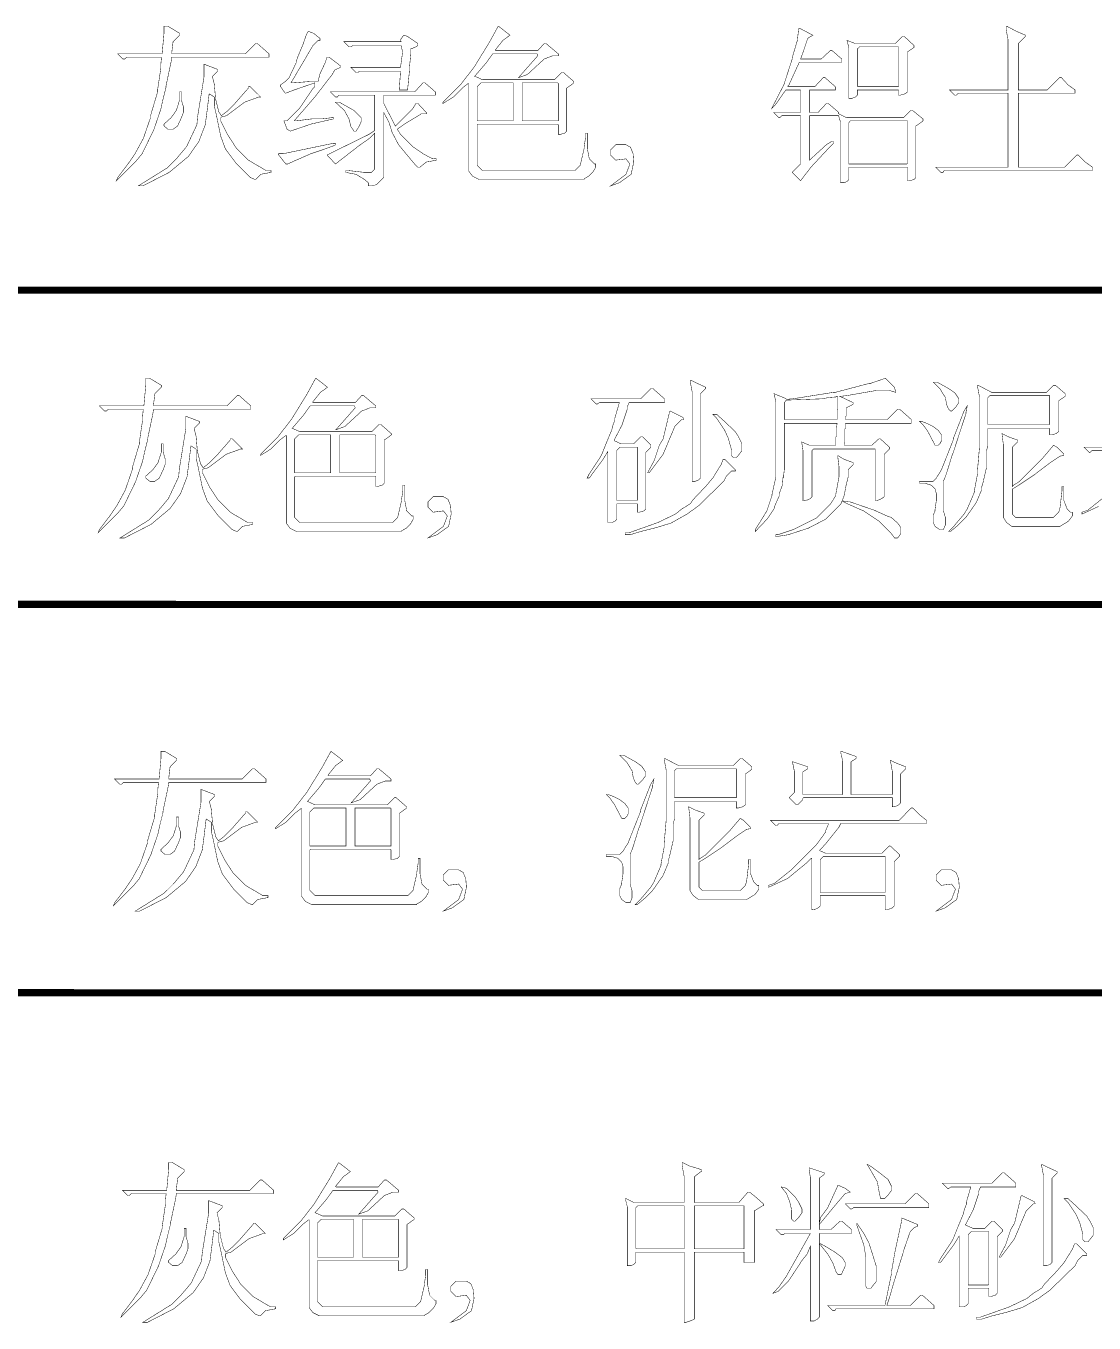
# Model space of a CAD drawing. Extents: x 94 to 452, y -72 to 1042.
# Drawn here: x 222.25 to 245.01, y 514.87 to 542.51 of the extents above; entities that cross this region are included whole.
import ezdxf

# ---------------------------------------------------------------- set-up
doc = ezdxf.new("R2010")
doc.units = 0
doc.header["$MEASUREMENT"] = 0
doc.layers.add('TREE_LAYER', color=7, linetype='Continuous')

msp = doc.modelspace()

# ---------------------------------------------------------------- linework, layer by layer
at = {"layer": 'TREE_LAYER'}
for points, const_width, elevation in [([(225.279004, 542.505458), (225.196651, 542.505458), (225.196651, 542.368203), (225.155474, 541.915262), (224.208416, 541.915262), (224.318219, 541.805458), (224.359396, 541.805458), (224.400572, 541.846635), (225.141749, 541.846635), (225.141749, 541.832909), (225.128023, 541.695654), (225.128023, 541.613301), (225.059396, 541.146635), (225.059396, 541.105458), (224.908416, 540.597615), (224.908416, 540.556439), (224.757435, 540.117223), (224.579004, 539.787811), (224.428023, 539.568203), (224.208416, 539.279968), (224.180965, 539.211341), (224.592729, 539.623105), (224.729984, 539.787811), (224.977043, 540.295654), (225.128023, 540.73487), (225.1692, 540.927027), (225.237827, 541.201537), (225.237827, 541.228988), (225.347631, 541.750556), (225.361357, 541.846635), (227.433906, 541.846635), (227.433906, 541.915262), (227.186847, 542.13487), (227.14567, 542.13487), (226.926063, 541.915262), (225.361357, 541.915262), (225.361357, 541.942713), (225.388808, 542.176046), (225.526063, 542.313301), (225.526063, 542.354478), (225.279004, 542.505458), (225.279004, 542.505458)], 0.01, 33), ([(228.271161, 542.395654), (228.257435, 542.381929), (228.229984, 542.327027), (228.147631, 542.093693), (228.037827, 541.832909), (228.010376, 541.736831), (228.010376, 541.723105), (227.859396, 541.407419), (227.777043, 541.325066), (227.680965, 541.256439), (227.680965, 541.215262), (227.777043, 541.078007), (227.790768, 541.078007), (227.9692, 541.146635), (228.408416, 541.297615), (228.408416, 541.28389), (228.408416, 541.215262), (228.367239, 541.174086), (228.079004, 540.748595), (227.818219, 540.487811), (227.749592, 540.487811), (227.818219, 540.30938), (227.886847, 540.268203), (228.326063, 540.419184), (228.806455, 540.528988), (228.806455, 540.556439), (228.779004, 540.556439), (228.54567, 540.528988), (228.339788, 540.528988), (228.010376, 540.487811), (227.9692, 540.487811), (228.408416, 540.995654), (228.779004, 541.476046), (228.833906, 541.572125), (228.861357, 541.58585), (228.957435, 541.627027), (228.957435, 541.654478), (228.94371, 541.668203), (228.710376, 541.846635), (228.6692, 541.846635), (228.628023, 541.723105), (228.518219, 541.489772), (228.490768, 541.379968), (228.477043, 541.325066), (228.298612, 541.325066), (227.941749, 541.297615), (227.900572, 541.297615), (228.216259, 541.832909), (228.367239, 542.093693), (228.477043, 542.203497), (228.518219, 542.203497), (228.518219, 542.244674), (228.380965, 542.354478), (228.271161, 542.395654), (228.271161, 542.395654)], 0.01, 33), ([(232.32018, 542.505458), (232.306455, 542.491733), (232.292729, 542.464282), (232.128023, 542.162321), (231.798612, 541.627027), (231.510376, 541.256439), (231.139788, 540.88585), (231.139788, 540.858399), (231.359396, 540.995654), (231.551553, 541.187811), (231.675082, 541.28389), (231.688808, 541.28389), (231.688808, 541.28389), (231.688808, 539.430948), (231.688808, 539.417223), (231.771161, 539.307419), (231.908416, 539.238791), (234.14567, 539.238791), (234.14567, 539.252517), (234.241749, 539.307419), (234.337827, 539.403497), (234.392729, 539.499576), (234.392729, 539.568203), (234.365278, 539.568203), (234.255474, 539.678007), (234.214298, 539.897615), (234.214298, 540.227027), (234.173121, 540.227027), (234.173121, 540.117223), (234.14567, 539.925066), (234.14567, 539.897615), (234.063318, 539.540752), (233.953514, 539.430948), (231.977043, 539.430948), (231.867239, 539.540752), (231.867239, 540.405458), (231.880965, 540.419184), (233.582925, 540.419184), (233.596651, 540.405458), (233.596651, 540.199576), (233.637827, 540.199576), (233.733906, 540.227027), (233.775082, 540.268203), (233.775082, 541.187811), (233.912337, 541.28389), (233.926063, 541.297615), (233.926063, 541.325066), (233.706455, 541.517223), (233.665278, 541.517223), (233.514298, 541.366242), (231.977043, 541.366242), (231.826063, 541.43487), (231.812337, 541.43487), (232.059396, 541.723105), (232.196651, 541.915262), (233.14371, 541.915262), (233.157435, 541.874086), (232.74567, 541.407419), (232.937827, 541.476046), (233.29469, 541.805458), (233.473121, 541.874086), (233.596651, 541.874086), (233.596651, 541.915262), (233.335867, 542.13487), (233.29469, 542.13487), (233.157435, 541.98389), (232.265278, 541.98389), (232.251553, 541.997615), (232.416259, 542.203497), (232.567239, 542.313301), (232.32018, 542.505458), (232.32018, 542.505458)], 0.01, 33), ([(238.729984, 542.464282), (238.716259, 542.450556), (238.688808, 542.203497), (238.579004, 541.832909), (238.579004, 541.805458), (238.400572, 541.256439), (238.139788, 540.748595), (238.139788, 540.748595), (238.222141, 540.830948), (238.441749, 541.146635), (238.757435, 541.146635), (238.757435, 541.146635), (238.757435, 540.679968), (238.757435, 540.666242), (238.180965, 540.666242), (238.290768, 540.556439), (238.318219, 540.556439), (238.359396, 540.597615), (238.757435, 540.597615), (238.757435, 540.597615), (238.757435, 539.568203), (238.579004, 539.389772), (238.757435, 539.211341), (238.977043, 539.499576), (239.347631, 539.897615), (239.457435, 540.007419), (239.457435, 540.048595), (239.416259, 540.048595), (239.306455, 539.979968), (238.963318, 539.664282), (238.949592, 539.650556), (238.949592, 539.650556), (238.949592, 540.597615), (238.949592, 540.597615), (239.567239, 540.597615), (239.608416, 540.46036), (239.608416, 539.170164), (239.690768, 539.170164), (239.74567, 539.197615), (239.786847, 539.238791), (239.786847, 539.499576), (239.786847, 539.499576), (241.022141, 539.499576), (241.035867, 539.499576), (241.035867, 539.211341), (241.077043, 539.211341), (241.173121, 539.238791), (241.214298, 539.279968), (241.214298, 540.378007), (241.351553, 540.474086), (241.365278, 540.487811), (241.365278, 540.528988), (241.14567, 540.707419), (241.104494, 540.707419), (240.953514, 540.556439), (239.731945, 540.556439), (239.567239, 540.638791), (239.567239, 540.666242), (239.539788, 540.693693), (239.347631, 540.858399), (239.306455, 540.858399), (239.128023, 540.666242), (238.949592, 540.666242), (238.949592, 540.679968), (238.949592, 541.146635), (238.949592, 541.146635), (239.498612, 541.146635), (239.498612, 541.215262), (239.279004, 541.407419), (239.237827, 541.407419), (239.059396, 541.215262), (238.496651, 541.215262), (238.482925, 541.228988), (238.510376, 541.256439), (238.729984, 541.736831), (239.635867, 541.736831), (239.635867, 541.805458), (239.429984, 541.98389), (239.388808, 541.98389), (239.196651, 541.805458), (238.757435, 541.805458), (238.757435, 541.805458), (238.826063, 541.997615), (238.908416, 542.244674), (239.018219, 542.313301), (238.729984, 542.464282), (238.729984, 542.464282)], 0.01, 33), ([(243.149592, 542.505458), (243.135867, 542.505458), (243.135867, 542.436831), (243.177043, 542.217223), (243.177043, 541.146635), (243.177043, 541.146635), (241.928023, 541.146635), (242.037827, 541.036831), (242.079004, 541.036831), (242.12018, 541.078007), (243.177043, 541.078007), (243.177043, 541.064282), (243.177043, 539.499576), (243.177043, 539.499576), (241.639788, 539.499576), (241.749592, 539.389772), (241.790768, 539.389772), (241.818219, 539.430948), (244.975082, 539.430948), (244.975082, 539.499576), (244.824102, 539.60938), (244.673121, 539.76036), (244.64567, 539.76036), (244.384886, 539.499576), (243.396651, 539.499576), (243.396651, 539.499576), (243.396651, 541.064282), (243.396651, 541.078007), (244.604494, 541.078007), (244.604494, 541.146635), (244.453514, 541.256439), (244.316259, 541.407419), (244.275082, 541.407419), (244.014298, 541.146635), (243.396651, 541.146635), (243.396651, 541.146635), (243.396651, 542.13487), (243.547631, 542.28585), (243.547631, 542.313301), (243.355474, 542.395654), (243.149592, 542.505458), (243.149592, 542.505458)], 0.01, 33), ([(230.316259, 542.313301), (230.302533, 542.313301), (230.233906, 542.217223), (230.247631, 542.176046), (230.233906, 542.176046), (229.026063, 542.176046), (229.135867, 542.066242), (229.177043, 542.066242), (229.218219, 542.093693), (230.247631, 542.093693), (230.275082, 541.970164), (230.275082, 541.928988), (230.233906, 541.627027), (229.177043, 541.627027), (229.286847, 541.517223), (229.328023, 541.517223), (229.355474, 541.544674), (230.233906, 541.544674), (230.233906, 541.530948), (230.206455, 541.146635), (230.384886, 541.146635), (230.426063, 541.572125), (230.426063, 541.640752), (230.453514, 541.915262), (230.453514, 542.025066), (230.467239, 542.025066), (230.563318, 542.066242), (230.604494, 542.093693), (230.604494, 542.13487), (230.384886, 542.28585), (230.316259, 542.313301), (230.316259, 542.313301)], 0.01, 33), ([(240.967239, 542.28585), (240.926063, 542.28585), (240.775082, 542.13487), (239.924102, 542.13487), (239.74567, 542.203497), (239.786847, 542.038791), (239.786847, 540.968203), (239.855474, 540.968203), (239.924102, 540.995654), (239.965278, 541.036831), (239.965278, 541.146635), (239.979004, 541.146635), (240.84371, 541.146635), (240.84371, 541.146635), (240.84371, 541.036831), (240.884886, 541.036831), (240.980965, 541.064282), (241.035867, 541.105458), (241.035867, 541.956439), (241.173121, 542.052517), (241.173121, 542.066242), (241.173121, 542.093693), (240.967239, 542.28585), (240.967239, 542.28585)], 0.01, 33), ([(240.006455, 542.052517), (240.006455, 542.066242), (240.84371, 542.066242), (240.84371, 542.052517), (240.84371, 541.228988), (240.84371, 541.215262), (239.979004, 541.215262), (239.965278, 541.228988), (239.965278, 542.025066), (240.006455, 542.052517), (240.006455, 542.052517)], 0.01, 33), ([(226.047631, 541.695654), (226.047631, 541.695654), (226.047631, 541.421144), (225.910376, 540.570164), (225.896651, 540.405458), (225.677043, 539.938791), (225.457435, 539.678007), (225.265278, 539.48585), (224.647631, 539.101537), (224.74371, 539.101537), (225.306455, 539.389772), (225.718219, 539.732909), (225.937827, 540.048595), (226.075082, 540.405458), (226.116259, 540.721144), (226.157435, 541.064282), (226.267239, 540.995654), (226.267239, 540.803497), (226.308416, 540.625066), (226.404494, 540.158399), (226.500572, 539.897615), (226.528023, 539.856439), (226.733906, 539.581929), (227.035867, 539.279968), (227.131945, 539.238791), (227.14567, 539.238791), (227.255474, 539.348595), (227.475082, 539.389772), (227.475082, 539.430948), (227.365278, 539.430948), (226.99469, 539.650556), (226.733906, 539.911341), (226.555474, 540.18585), (226.404494, 540.487811), (226.404494, 540.556439), (226.418219, 540.570164), (226.528023, 540.597615), (226.912337, 540.88585), (227.214298, 540.995654), (227.255474, 540.995654), (227.035867, 541.215262), (226.99469, 541.215262), (226.99469, 541.187811), (226.706455, 540.858399), (226.541749, 540.693693), (226.418219, 540.597615), (226.363318, 540.679968), (226.29469, 540.954478), (226.267239, 541.270164), (226.226063, 541.43487), (226.226063, 541.43487), (226.335867, 541.544674), (226.335867, 541.58585), (226.047631, 541.695654), (226.047631, 541.695654)], 0.01, 33), ([(230.755474, 541.297615), (230.714298, 541.297615), (230.535867, 541.105458), (228.737827, 541.105458), (228.847631, 540.995654), (228.888808, 540.995654), (228.916259, 541.036831), (229.684886, 541.036831), (229.684886, 541.036831), (229.684886, 540.281929), (229.561357, 540.199576), (228.6692, 539.76036), (228.847631, 539.568203), (229.341749, 539.952517), (229.575082, 540.117223), (229.684886, 540.227027), (229.684886, 540.227027), (229.684886, 539.458399), (229.616259, 539.389772), (229.465278, 539.389772), (229.108416, 539.430948), (229.067239, 539.430948), (229.067239, 539.389772), (229.286847, 539.348595), (229.465278, 539.238791), (229.547631, 539.170164), (229.547631, 539.101537), (229.616259, 539.101537), (229.726063, 539.128988), (229.877043, 539.279968), (229.877043, 540.652517), (229.877043, 540.666242), (229.986847, 540.46036), (230.055474, 540.240752), (230.192729, 539.979968), (230.522141, 539.581929), (230.604494, 539.499576), (230.64567, 539.499576), (230.782925, 539.60938), (231.002533, 539.650556), (231.002533, 539.678007), (230.892729, 539.691733), (230.714298, 539.787811), (230.49469, 539.938791), (230.233906, 540.199576), (230.165278, 540.30938), (230.316259, 540.419184), (230.659396, 540.625066), (230.673121, 540.638791), (230.782925, 540.638791), (230.782925, 540.666242), (230.604494, 540.858399), (230.563318, 540.858399), (230.49469, 540.748595), (230.124102, 540.378007), (229.877043, 540.858399), (229.877043, 541.036831), (229.877043, 541.036831), (230.975082, 541.036831), (230.975082, 541.105458), (230.755474, 541.297615), (230.755474, 541.297615)], 0.01, 33), ([(231.935867, 541.28389), (231.949592, 541.297615), (232.635867, 541.297615), (232.635867, 541.28389), (232.635867, 540.487811), (232.635867, 540.487811), (231.880965, 540.487811), (231.867239, 540.487811), (231.867239, 541.215262), (231.935867, 541.28389), (231.935867, 541.28389)], 0.01, 33), ([(232.828023, 541.28389), (232.828023, 541.297615), (233.582925, 541.297615), (233.596651, 541.28389), (233.596651, 540.487811), (233.582925, 540.487811), (232.828023, 540.487811), (232.828023, 540.487811), (232.828023, 541.28389), (232.828023, 541.28389)], 0.01, 33), ([(225.567239, 541.105458), (225.526063, 541.105458), (225.526063, 540.927027), (225.457435, 540.707419), (225.347631, 540.556439), (225.196651, 540.419184), (225.196651, 540.378007), (225.279004, 540.30938), (225.388808, 540.30938), (225.484886, 540.378007), (225.567239, 540.556439), (225.608416, 540.666242), (225.608416, 540.789772), (225.567239, 540.927027), (225.567239, 541.105458), (225.567239, 541.105458)], 0.01, 33), ([(228.929984, 540.88585), (228.847631, 540.88585), (229.039788, 540.707419), (229.135867, 540.528988), (229.177043, 540.364282), (229.24567, 540.268203), (229.286847, 540.268203), (229.355474, 540.378007), (229.396651, 540.474086), (229.396651, 540.556439), (229.24567, 540.707419), (228.929984, 540.88585), (228.929984, 540.88585)], 0.01, 33), ([(239.814298, 540.487811), (239.828023, 540.487811), (241.022141, 540.487811), (241.035867, 540.487811), (241.035867, 539.581929), (241.022141, 539.568203), (239.786847, 539.568203), (239.786847, 539.581929), (239.786847, 540.446635), (239.814298, 540.487811), (239.814298, 540.487811)], 0.01, 33), ([(228.847631, 540.007419), (228.792729, 540.007419), (227.735867, 539.787811), (227.639788, 539.787811), (227.639788, 539.76036), (227.790768, 539.568203), (227.831945, 539.568203), (228.010376, 539.650556), (228.326063, 539.787811), (228.573121, 539.870164), (228.833906, 539.966242), (228.847631, 539.979968), (228.847631, 540.007419), (228.847631, 540.007419)], 0.01, 33), ([(235.037827, 539.979968), (234.818219, 539.979968), (234.708416, 539.870164), (234.708416, 539.76036), (234.818219, 539.650556), (235.037827, 539.678007), (235.12018, 539.568203), (235.037827, 539.348595), (234.708416, 539.101537), (234.900572, 539.170164), (235.147631, 539.348595), (235.202533, 539.60938), (235.188808, 539.787811), (235.133906, 539.925066), (235.037827, 539.979968), (235.037827, 539.979968)], 0.01, 33), ([(221.22612, 536.879451), (399.22612, 536.892986)], 0.15, 178.000001), ([(224.890529, 535.003483), (224.808176, 535.003483), (224.808176, 534.866228), (224.766999, 534.413287), (223.81994, 534.413287), (223.929744, 534.303483), (223.970921, 534.303483), (224.012097, 534.344659), (224.753274, 534.344659), (224.753274, 534.330934), (224.739548, 534.193679), (224.739548, 534.111326), (224.670921, 533.644659), (224.670921, 533.603483), (224.51994, 533.09564), (224.51994, 533.054463), (224.36896, 532.615247), (224.190529, 532.285836), (224.039548, 532.066228), (223.81994, 531.777993), (223.792489, 531.709365), (224.204254, 532.12113), (224.341509, 532.285836), (224.588568, 532.793679), (224.739548, 533.232894), (224.780725, 533.425051), (224.849352, 533.699561), (224.849352, 533.727012), (224.959156, 534.248581), (224.972882, 534.344659), (227.045431, 534.344659), (227.045431, 534.413287), (226.798372, 534.632894), (226.757195, 534.632894), (226.537587, 534.413287), (224.972882, 534.413287), (224.972882, 534.440738), (225.000333, 534.674071), (225.137587, 534.811326), (225.137587, 534.852502), (224.890529, 535.003483), (224.890529, 535.003483)], 0.01, 34), ([(228.431705, 535.003483), (228.41798, 534.989757), (228.404254, 534.962306), (228.239548, 534.660345), (227.910136, 534.125051), (227.621901, 533.754463), (227.251313, 533.383875), (227.251313, 533.356424), (227.470921, 533.493679), (227.663078, 533.685836), (227.786607, 533.781914), (227.800333, 533.781914), (227.800333, 533.781914), (227.800333, 531.928973), (227.800333, 531.915247), (227.882685, 531.805444), (228.01994, 531.736816), (230.257195, 531.736816), (230.257195, 531.750542), (230.353274, 531.805444), (230.449352, 531.901522), (230.504254, 531.9976), (230.504254, 532.066228), (230.476803, 532.066228), (230.366999, 532.176032), (230.325823, 532.39564), (230.325823, 532.725051), (230.284646, 532.725051), (230.284646, 532.615247), (230.257195, 532.423091), (230.257195, 532.39564), (230.174842, 532.038777), (230.065038, 531.928973), (228.088568, 531.928973), (227.978764, 532.038777), (227.978764, 532.903483), (227.992489, 532.917208), (229.69445, 532.917208), (229.708176, 532.903483), (229.708176, 532.6976), (229.749352, 532.6976), (229.845431, 532.725051), (229.886607, 532.766228), (229.886607, 533.685836), (230.023862, 533.781914), (230.037587, 533.79564), (230.037587, 533.823091), (229.81798, 534.015247), (229.776803, 534.015247), (229.625823, 533.864267), (228.088568, 533.864267), (227.937587, 533.932894), (227.923862, 533.932894), (228.170921, 534.22113), (228.308176, 534.413287), (229.255234, 534.413287), (229.26896, 534.37211), (228.857195, 533.905444), (229.049352, 533.974071), (229.406215, 534.303483), (229.584646, 534.37211), (229.708176, 534.37211), (229.708176, 534.413287), (229.447391, 534.632894), (229.406215, 534.632894), (229.26896, 534.481914), (228.376803, 534.481914), (228.363078, 534.49564), (228.527784, 534.701522), (228.678764, 534.811326), (228.431705, 535.003483), (228.431705, 535.003483)], 0.01, 34), ([(236.41994, 534.962306), (236.406215, 534.962306), (236.406215, 534.934855), (236.447391, 534.715247), (236.447391, 532.807404), (236.516019, 532.807404), (236.584646, 532.834855), (236.625823, 532.876032), (236.625823, 534.674071), (236.735627, 534.783875), (236.735627, 534.811326), (236.557195, 534.893679), (236.41994, 534.962306), (236.41994, 534.962306)], 0.01, 34), ([(240.565038, 535.003483), (240.249352, 534.893679), (240.221901, 534.893679), (239.49445, 534.701522), (239.453274, 534.701522), (238.588568, 534.564267), (238.51994, 534.564267), (238.51994, 534.550542), (238.451313, 534.550542), (238.451313, 534.564267), (238.423862, 534.577993), (238.190529, 534.674071), (238.231705, 534.49564), (238.231705, 532.903483), (238.149352, 532.532894), (238.149352, 532.505444), (238.039548, 532.176032), (237.929744, 531.9976), (237.792489, 531.777993), (237.792489, 531.736816), (238.053274, 532.011326), (238.190529, 532.217208), (238.204254, 532.27211), (238.300333, 532.491718), (238.300333, 532.532894), (238.36896, 532.725051), (238.382685, 532.889757), (238.396411, 532.889757), (238.396411, 532.930934), (238.410136, 533.054463), (238.410136, 534.042698), (238.410136, 534.042698), (239.521901, 534.042698), (239.535627, 534.042698), (239.521901, 533.932894), (239.521901, 533.932894), (239.521901, 533.836816), (239.521901, 533.836816), (239.521901, 533.754463), (239.508176, 533.754463), (239.508176, 533.658385), (239.508176, 533.658385), (239.508176, 533.576032), (239.508176, 533.576032), (238.945431, 533.576032), (238.780725, 533.644659), (238.808176, 533.466228), (238.808176, 532.39564), (238.904254, 532.409365), (238.959156, 532.436816), (239.000333, 532.477993), (239.000333, 533.466228), (239.027784, 533.493679), (240.345431, 533.493679), (240.345431, 533.493679), (240.345431, 532.39564), (240.386607, 532.39564), (240.482685, 532.436816), (240.537587, 532.477993), (240.537587, 533.383875), (240.647391, 533.493679), (240.647391, 533.534855), (240.455234, 533.713287), (240.427784, 533.713287), (240.276803, 533.576032), (239.700333, 533.576032), (239.686607, 533.576032), (239.686607, 533.617208), (239.700333, 533.630934), (239.700333, 533.727012), (239.700333, 533.727012), (239.700333, 533.823091), (239.700333, 533.823091), (239.700333, 533.919169), (239.714058, 533.932894), (239.714058, 534.042698), (239.714058, 534.042698), (241.114058, 534.042698), (241.114058, 534.125051), (240.866999, 534.344659), (240.825823, 534.344659), (240.606215, 534.125051), (239.727784, 534.125051), (239.714058, 534.125051), (239.714058, 534.193679), (239.727784, 534.193679), (239.727784, 534.37211), (239.865038, 534.440738), (239.878764, 534.454463), (239.878764, 534.481914), (239.590529, 534.619169), (239.61798, 534.619169), (239.741509, 534.632894), (240.372882, 534.742698), (240.647391, 534.742698), (240.784646, 534.701522), (240.757195, 534.811326), (240.565038, 535.003483), (240.565038, 535.003483)], 0.01, 34), ([(241.663078, 534.92113), (241.580725, 534.92113), (241.731705, 534.770149), (241.841509, 534.591718), (241.86896, 534.440738), (241.910136, 534.344659), (241.951313, 534.303483), (241.978764, 534.303483), (242.061117, 534.385836), (242.129744, 534.481914), (242.129744, 534.564267), (242.047391, 534.687796), (241.910136, 534.783875), (241.663078, 534.92113), (241.663078, 534.92113)], 0.01, 34), ([(235.610136, 534.783875), (235.56896, 534.783875), (235.349352, 534.564267), (234.292489, 534.564267), (234.402293, 534.454463), (234.429744, 534.454463), (234.470921, 534.481914), (234.896411, 534.481914), (234.896411, 534.481914), (234.800333, 534.152502), (234.800333, 534.111326), (234.759156, 534.001522), (234.731705, 533.891718), (234.621901, 533.630934), (234.512097, 533.356424), (234.251313, 532.958385), (234.210136, 532.876032), (234.210136, 532.876032), (234.251313, 532.876032), (234.265038, 532.889757), (234.539548, 533.260345), (234.649352, 533.438777), (234.649352, 533.438777), (234.649352, 531.928973), (234.745431, 531.928973), (234.800333, 531.956424), (234.841509, 531.9976), (234.841509, 532.327012), (234.841509, 532.327012), (235.266999, 532.327012), (235.280725, 532.327012), (235.280725, 532.148581), (235.321901, 532.148581), (235.41798, 532.176032), (235.459156, 532.217208), (235.459156, 533.425051), (235.56896, 533.534855), (235.56896, 533.576032), (235.390529, 533.754463), (235.349352, 533.754463), (235.198372, 533.603483), (234.937587, 533.603483), (234.786607, 533.67211), (234.786607, 533.685836), (234.951313, 534.001522), (235.061117, 534.330934), (235.061117, 534.385836), (235.102293, 534.481914), (235.857195, 534.481914), (235.857195, 534.564267), (235.610136, 534.783875), (235.610136, 534.783875)], 0.01, 34), ([(239.521901, 534.605444), (239.521901, 534.619169), (239.549352, 534.605444), (239.549352, 534.330934), (239.535627, 534.330934), (239.535627, 534.234855), (239.535627, 534.22113), (239.535627, 534.125051), (239.521901, 534.125051), (238.410136, 534.125051), (238.410136, 534.125051), (238.410136, 534.481914), (238.451313, 534.536816), (239.21994, 534.564267), (239.357195, 534.591718), (239.521901, 534.605444), (239.521901, 534.605444)], 0.01, 34), ([(242.541509, 534.852502), (242.527784, 534.852502), (242.527784, 534.825051), (242.56896, 534.605444), (242.56896, 533.534855), (242.527784, 533.054463), (242.527784, 532.97211), (242.459156, 532.601522), (242.459156, 532.574071), (242.308176, 532.217208), (242.239548, 532.107404), (242.01994, 531.84662), (241.910136, 531.736816), (241.951313, 531.736816), (242.116019, 531.874071), (242.280725, 532.038777), (242.500333, 532.354463), (242.610136, 532.615247), (242.610136, 532.670149), (242.637587, 532.752502), (242.678764, 532.930934), (242.71994, 533.109365), (242.71994, 533.466228), (242.747391, 533.562306), (242.747391, 533.932894), (242.761117, 533.932894), (244.065038, 533.932894), (244.065038, 533.932894), (244.065038, 533.79564), (244.106215, 533.79564), (244.202293, 533.823091), (244.257195, 533.864267), (244.257195, 534.523091), (244.39445, 534.619169), (244.39445, 534.632894), (244.39445, 534.674071), (244.188568, 534.852502), (244.147391, 534.852502), (243.996411, 534.701522), (242.829744, 534.701522), (242.541509, 534.852502), (242.541509, 534.852502)], 0.01, 34), ([(242.788568, 534.632894), (242.788568, 534.632894), (244.065038, 534.632894), (244.065038, 534.632894), (244.065038, 534.015247), (244.065038, 534.015247), (242.761117, 534.015247), (242.747391, 534.015247), (242.747391, 534.591718), (242.788568, 534.632894), (242.788568, 534.632894)], 0.01, 34), ([(242.308176, 534.413287), (242.239548, 534.303483), (242.01994, 533.740738), (242.01994, 533.713287), (241.759156, 533.054463), (241.649352, 532.876032), (241.580725, 532.807404), (241.292489, 532.807404), (241.292489, 532.766228), (241.402293, 532.766228), (241.539548, 532.725051), (241.621901, 532.642698), (241.649352, 532.54662), (241.649352, 532.39564), (241.621901, 532.203483), (241.621901, 532.176032), (241.580725, 532.079953), (241.580725, 531.928973), (241.621901, 531.84662), (241.71798, 531.777993), (241.800333, 531.777993), (241.841509, 531.874071), (241.841509, 532.038777), (241.800333, 532.176032), (241.800333, 532.807404), (241.841509, 532.903483), (241.882685, 533.027012), (241.978764, 533.342698), (242.006215, 533.411326), (242.280725, 534.248581), (242.280725, 534.276032), (242.308176, 534.413287), (242.308176, 534.413287)], 0.01, 34), ([(225.659156, 534.193679), (225.659156, 534.193679), (225.659156, 533.919169), (225.521901, 533.068189), (225.508176, 532.903483), (225.288568, 532.436816), (225.06896, 532.176032), (224.876803, 531.983875), (224.259156, 531.599561), (224.355234, 531.599561), (224.91798, 531.887796), (225.329744, 532.230934), (225.549352, 532.54662), (225.686607, 532.903483), (225.727784, 533.219169), (225.76896, 533.562306), (225.878764, 533.493679), (225.878764, 533.301522), (225.91994, 533.123091), (226.016019, 532.656424), (226.112097, 532.39564), (226.139548, 532.354463), (226.345431, 532.079953), (226.647391, 531.777993), (226.74347, 531.736816), (226.757195, 531.736816), (226.866999, 531.84662), (227.086607, 531.887796), (227.086607, 531.928973), (226.976803, 531.928973), (226.606215, 532.148581), (226.345431, 532.409365), (226.166999, 532.683875), (226.016019, 532.985836), (226.016019, 533.054463), (226.029744, 533.068189), (226.139548, 533.09564), (226.523862, 533.383875), (226.825823, 533.493679), (226.866999, 533.493679), (226.647391, 533.713287), (226.606215, 533.713287), (226.606215, 533.685836), (226.31798, 533.356424), (226.153274, 533.191718), (226.029744, 533.09564), (225.974842, 533.177993), (225.906215, 533.452502), (225.878764, 533.768189), (225.837587, 533.932894), (225.837587, 533.932894), (225.947391, 534.042698), (225.947391, 534.083875), (225.659156, 534.193679), (225.659156, 534.193679)], 0.01, 34), ([(235.980725, 534.303483), (235.966999, 534.289757), (235.829744, 533.713287), (235.747391, 533.576032), (235.637587, 533.24662), (235.541509, 533.068189), (235.500333, 532.985836), (235.527784, 532.985836), (235.541509, 532.999561), (235.829744, 533.383875), (236.076803, 533.974071), (236.227784, 534.125051), (236.26896, 534.125051), (236.255234, 534.166228), (235.980725, 534.303483), (235.980725, 534.303483)], 0.01, 34), ([(236.96896, 534.234855), (236.886607, 534.234855), (236.96896, 534.152502), (237.133666, 533.905444), (237.147391, 533.877993), (237.216019, 533.727012), (237.284646, 533.479953), (237.284646, 533.356424), (237.325823, 533.315247), (237.39445, 533.315247), (237.504254, 533.452502), (237.504254, 533.617208), (237.435627, 533.754463), (237.366999, 533.864267), (237.11994, 534.0976), (236.96896, 534.234855), (236.96896, 534.234855)], 0.01, 34), ([(241.333666, 534.083875), (241.292489, 534.083875), (241.374842, 534.001522), (241.470921, 533.864267), (241.621901, 533.576032), (241.690529, 533.576032), (241.731705, 533.617208), (241.759156, 533.67211), (241.759156, 533.79564), (241.690529, 533.891718), (241.580725, 533.974071), (241.44347, 534.042698), (241.333666, 534.083875), (241.333666, 534.083875)], 0.01, 34), ([(228.047391, 533.781914), (228.061117, 533.79564), (228.747391, 533.79564), (228.747391, 533.781914), (228.747391, 532.985836), (228.747391, 532.985836), (227.992489, 532.985836), (227.978764, 532.985836), (227.978764, 533.713287), (228.047391, 533.781914), (228.047391, 533.781914)], 0.01, 34), ([(228.939548, 533.781914), (228.939548, 533.79564), (229.69445, 533.79564), (229.708176, 533.781914), (229.708176, 532.985836), (229.69445, 532.985836), (228.939548, 532.985836), (228.939548, 532.985836), (228.939548, 533.781914), (228.939548, 533.781914)], 0.01, 34), ([(243.049352, 533.823091), (243.049352, 533.823091), (243.049352, 533.809365), (243.076803, 533.589757), (243.076803, 532.038777), (243.145431, 531.928973), (243.255234, 531.84662), (244.284646, 531.84662), (244.353274, 531.887796), (244.463078, 531.956424), (244.545431, 532.066228), (244.545431, 532.148581), (244.504254, 532.148581), (244.435627, 532.217208), (244.366999, 532.39564), (244.366999, 532.6976), (244.325823, 532.6976), (244.325823, 532.601522), (244.284646, 532.244659), (244.257195, 532.148581), (244.147391, 532.038777), (243.337587, 532.038777), (243.26896, 532.107404), (243.26896, 532.642698), (243.406215, 532.725051), (243.735627, 532.944659), (244.078764, 533.205444), (244.284646, 533.342698), (244.366999, 533.356424), (244.366999, 533.383875), (244.216019, 533.534855), (244.147391, 533.576032), (243.927784, 533.315247), (243.406215, 532.793679), (243.296411, 532.725051), (243.26896, 532.6976), (243.26896, 532.711326), (243.26896, 533.534855), (243.378764, 533.644659), (243.378764, 533.685836), (243.186607, 533.754463), (243.049352, 533.823091), (243.049352, 533.823091)], 0.01, 34), ([(225.178764, 533.603483), (225.137587, 533.603483), (225.137587, 533.425051), (225.06896, 533.205444), (224.959156, 533.054463), (224.808176, 532.917208), (224.808176, 532.876032), (224.890529, 532.807404), (225.000333, 532.807404), (225.096411, 532.876032), (225.178764, 533.054463), (225.21994, 533.164267), (225.21994, 533.287796), (225.178764, 533.425051), (225.178764, 533.603483), (225.178764, 533.603483)], 0.01, 34), ([(234.910136, 533.534855), (234.910136, 533.534855), (235.266999, 533.534855), (235.280725, 533.534855), (235.280725, 532.409365), (235.266999, 532.39564), (234.841509, 532.39564), (234.841509, 532.409365), (234.841509, 533.466228), (234.910136, 533.534855), (234.910136, 533.534855)], 0.01, 34), ([(247.537587, 533.534855), (244.792489, 533.534855), (244.902293, 533.425051), (244.929744, 533.425051), (244.970921, 533.466228), (246.027784, 533.466228)], 0.01, 34), ([(237.147391, 533.274071), (237.106215, 533.274071), (237.065038, 533.164267), (236.886607, 532.876032), (236.735627, 532.6976), (236.474842, 532.423091), (236.406215, 532.327012), (236.227784, 532.217208), (236.090529, 532.107404), (235.71994, 531.928973), (235.102293, 531.709365), (235.01994, 531.709365), (235.01994, 531.668189), (235.129744, 531.668189), (235.349352, 531.736816), (235.678764, 531.819169), (235.99445, 531.915247), (236.337587, 532.107404), (236.584646, 532.285836), (237.11994, 532.807404), (237.174842, 532.917208), (237.284646, 533.027012), (237.366999, 533.027012), (237.366999, 533.054463), (237.147391, 533.274071), (237.147391, 533.274071)], 0.01, 34), ([(239.549352, 533.356424), (239.549352, 533.356424), (239.549352, 533.328973), (239.576803, 533.109365), (239.576803, 532.903483), (239.508176, 532.532894), (239.508176, 532.505444), (239.398372, 532.327012), (239.096411, 532.025051), (238.602293, 531.777993), (238.272882, 531.668189), (238.231705, 531.668189), (238.231705, 531.627012), (238.492489, 531.668189), (238.91798, 531.805444), (239.288568, 531.9976), (239.61798, 532.327012), (239.631705, 532.381914), (239.645431, 532.381914), (239.755234, 532.327012), (240.098372, 532.176032), (240.427784, 531.956424), (240.688568, 531.69564), (240.757195, 531.599561), (240.825823, 531.599561), (240.89445, 531.69564), (240.89445, 531.819169), (240.825823, 531.915247), (240.688568, 532.038777), (240.633666, 532.052502), (240.359156, 532.176032), (240.331705, 532.189757), (239.810136, 532.368189), (239.782685, 532.368189), (239.686607, 532.381914), (239.645431, 532.39564), (239.686607, 532.505444), (239.727784, 532.725051), (239.76896, 532.889757), (239.76896, 533.054463), (239.878764, 533.164267), (239.878764, 533.205444), (239.686607, 533.274071), (239.549352, 533.356424), (239.549352, 533.356424)], 0.01, 34), ([(231.149352, 532.477993), (230.929744, 532.477993), (230.81994, 532.368189), (230.81994, 532.258385), (230.929744, 532.148581), (231.149352, 532.176032), (231.231705, 532.066228), (231.149352, 531.84662), (230.81994, 531.599561), (231.012097, 531.668189), (231.259156, 531.84662), (231.314058, 532.107404), (231.300333, 532.285836), (231.245431, 532.423091), (231.149352, 532.477993), (231.149352, 532.477993)], 0.01, 34), ([(245.21798, 532.464267), (244.874842, 532.189757), (244.751313, 532.148581), (244.751313, 532.107404), (245.108176, 532.27211)], 0.01, 34), ([(221.22612, 530.184954), (399.22612, 530.161419)], 0.15, 178.000002), ([(225.215094, 527.051631), (225.132741, 527.051631), (225.132741, 526.914376), (225.091565, 526.461434), (224.144506, 526.461434), (224.25431, 526.351631), (224.295486, 526.351631), (224.336663, 526.392807), (225.077839, 526.392807), (225.077839, 526.379082), (225.064114, 526.241827), (225.064114, 526.159474), (224.995486, 525.692807), (224.995486, 525.651631), (224.844506, 525.143787), (224.844506, 525.102611), (224.693525, 524.663395), (224.515094, 524.333984), (224.364114, 524.114376), (224.144506, 523.82614), (224.117055, 523.757513), (224.528819, 524.169278), (224.666074, 524.333984), (224.913133, 524.841827), (225.064114, 525.281042), (225.10529, 525.473199), (225.173918, 525.747709), (225.173918, 525.77516), (225.283721, 526.296729), (225.297447, 526.392807), (227.369996, 526.392807), (227.369996, 526.461434), (227.122937, 526.681042), (227.081761, 526.681042), (226.862153, 526.461434), (225.297447, 526.461434), (225.297447, 526.488885), (225.324898, 526.722219), (225.462153, 526.859474), (225.462153, 526.90065), (225.215094, 527.051631), (225.215094, 527.051631)], 0.01, 35), ([(228.75627, 527.051631), (228.742545, 527.037905), (228.728819, 527.010454), (228.564114, 526.708493), (228.234702, 526.173199), (227.946467, 525.802611), (227.575878, 525.432023), (227.575878, 525.404572), (227.795486, 525.541827), (227.987643, 525.733984), (228.111172, 525.830062), (228.124898, 525.830062), (228.124898, 525.830062), (228.124898, 523.977121), (228.124898, 523.963395), (228.207251, 523.853591), (228.344506, 523.784964), (230.581761, 523.784964), (230.581761, 523.798689), (230.677839, 523.853591), (230.773918, 523.94967), (230.828819, 524.045748), (230.828819, 524.114376), (230.801369, 524.114376), (230.691565, 524.22418), (230.650388, 524.443787), (230.650388, 524.773199), (230.609212, 524.773199), (230.609212, 524.663395), (230.581761, 524.471238), (230.581761, 524.443787), (230.499408, 524.086925), (230.389604, 523.977121), (228.413133, 523.977121), (228.303329, 524.086925), (228.303329, 524.951631), (228.317055, 524.965356), (230.019016, 524.965356), (230.032741, 524.951631), (230.032741, 524.745748), (230.073918, 524.745748), (230.169996, 524.773199), (230.211172, 524.814376), (230.211172, 525.733984), (230.348427, 525.830062), (230.362153, 525.843787), (230.362153, 525.871238), (230.142545, 526.063395), (230.101369, 526.063395), (229.950388, 525.912415), (228.413133, 525.912415), (228.262153, 525.981042), (228.248427, 525.981042), (228.495486, 526.269278), (228.632741, 526.461434), (229.5798, 526.461434), (229.593525, 526.420258), (229.181761, 525.953591), (229.373918, 526.022219), (229.73078, 526.351631), (229.909212, 526.420258), (230.032741, 526.420258), (230.032741, 526.461434), (229.771957, 526.681042), (229.73078, 526.681042), (229.593525, 526.530062), (228.701369, 526.530062), (228.687643, 526.543787), (228.852349, 526.74967), (229.003329, 526.859474), (228.75627, 527.051631), (228.75627, 527.051631)], 0.01, 35), ([(234.987643, 526.969278), (234.90529, 526.969278), (235.05627, 526.818297), (235.166074, 526.639866), (235.193525, 526.488885), (235.234702, 526.392807), (235.275878, 526.351631), (235.303329, 526.351631), (235.385682, 526.433984), (235.45431, 526.530062), (235.45431, 526.612415), (235.371957, 526.735944), (235.234702, 526.832023), (234.987643, 526.969278), (234.987643, 526.969278)], 0.01, 35), ([(235.866074, 526.90065), (235.852349, 526.90065), (235.852349, 526.873199), (235.893525, 526.653591), (235.893525, 525.583003), (235.852349, 525.102611), (235.852349, 525.020258), (235.783721, 524.64967), (235.783721, 524.622219), (235.632741, 524.265356), (235.564114, 524.155552), (235.344506, 523.894768), (235.234702, 523.784964), (235.275878, 523.784964), (235.440584, 523.922219), (235.60529, 524.086925), (235.824898, 524.402611), (235.934702, 524.663395), (235.934702, 524.718297), (235.962153, 524.80065), (236.003329, 524.979082), (236.044506, 525.157513), (236.044506, 525.514376), (236.071957, 525.610454), (236.071957, 525.981042), (236.085682, 525.981042), (237.389604, 525.981042), (237.389604, 525.981042), (237.389604, 525.843787), (237.43078, 525.843787), (237.526859, 525.871238), (237.581761, 525.912415), (237.581761, 526.571238), (237.719016, 526.667317), (237.719016, 526.681042), (237.719016, 526.722219), (237.513133, 526.90065), (237.471957, 526.90065), (237.320976, 526.74967), (236.15431, 526.74967), (235.866074, 526.90065), (235.866074, 526.90065)], 0.01, 35), ([(239.626859, 527.051631), (239.613133, 527.051631), (239.613133, 527.02418), (239.65431, 526.845748), (239.65431, 526.132023), (239.640584, 526.132023), (238.817055, 526.132023), (238.803329, 526.132023), (238.803329, 526.612415), (238.913133, 526.681042), (238.913133, 526.681042), (238.913133, 526.722219), (238.583721, 526.832023), (238.624898, 526.62614), (238.624898, 526.173199), (238.515094, 526.063395), (238.666074, 525.912415), (238.693525, 525.912415), (238.803329, 526.022219), (238.803329, 526.04967), (238.817055, 526.063395), (240.711172, 526.063395), (240.711172, 526.04967), (240.711172, 525.871238), (240.793525, 525.884964), (240.848427, 525.912415), (240.889604, 525.953591), (240.889604, 526.571238), (240.999408, 526.681042), (240.999408, 526.722219), (240.820976, 526.790846), (240.669996, 526.859474), (240.711172, 526.62614), (240.711172, 526.132023), (240.711172, 526.132023), (239.832741, 526.132023), (239.832741, 526.132023), (239.832741, 526.832023), (239.942545, 526.90065), (239.942545, 526.90065), (239.942545, 526.941827), (239.626859, 527.051631), (239.626859, 527.051631)], 0.01, 35), ([(236.113133, 526.681042), (236.113133, 526.681042), (237.389604, 526.681042), (237.389604, 526.681042), (237.389604, 526.063395), (237.389604, 526.063395), (236.085682, 526.063395), (236.071957, 526.063395), (236.071957, 526.639866), (236.113133, 526.681042), (236.113133, 526.681042)], 0.01, 35), ([(235.632741, 526.461434), (235.564114, 526.351631), (235.344506, 525.788885), (235.344506, 525.761434), (235.083721, 525.102611), (234.973918, 524.92418), (234.90529, 524.855552), (234.617055, 524.855552), (234.617055, 524.814376), (234.726859, 524.814376), (234.864114, 524.773199), (234.946467, 524.690846), (234.973918, 524.594768), (234.973918, 524.443787), (234.946467, 524.251631), (234.946467, 524.22418), (234.90529, 524.128101), (234.90529, 523.977121), (234.946467, 523.894768), (235.042545, 523.82614), (235.124898, 523.82614), (235.166074, 523.922219), (235.166074, 524.086925), (235.124898, 524.22418), (235.124898, 524.855552), (235.166074, 524.951631), (235.207251, 525.07516), (235.303329, 525.390846), (235.33078, 525.459474), (235.60529, 526.296729), (235.60529, 526.32418), (235.632741, 526.461434), (235.632741, 526.461434)], 0.01, 35), ([(225.983721, 526.241827), (225.983721, 526.241827), (225.983721, 525.967317), (225.846467, 525.116336), (225.832741, 524.951631), (225.613133, 524.484964), (225.393525, 524.22418), (225.201369, 524.032023), (224.583721, 523.647709), (224.6798, 523.647709), (225.242545, 523.935944), (225.65431, 524.279082), (225.873918, 524.594768), (226.011172, 524.951631), (226.052349, 525.267317), (226.093525, 525.610454), (226.203329, 525.541827), (226.203329, 525.34967), (226.244506, 525.171238), (226.340584, 524.704572), (226.436663, 524.443787), (226.464114, 524.402611), (226.669996, 524.128101), (226.971957, 523.82614), (227.068035, 523.784964), (227.081761, 523.784964), (227.191565, 523.894768), (227.411172, 523.935944), (227.411172, 523.977121), (227.301369, 523.977121), (226.93078, 524.196729), (226.669996, 524.457513), (226.491565, 524.732023), (226.340584, 525.033984), (226.340584, 525.102611), (226.35431, 525.116336), (226.464114, 525.143787), (226.848427, 525.432023), (227.150388, 525.541827), (227.191565, 525.541827), (226.971957, 525.761434), (226.93078, 525.761434), (226.93078, 525.733984), (226.642545, 525.404572), (226.477839, 525.239866), (226.35431, 525.143787), (226.299408, 525.22614), (226.23078, 525.50065), (226.203329, 525.816336), (226.162153, 525.981042), (226.162153, 525.981042), (226.271957, 526.090846), (226.271957, 526.132023), (225.983721, 526.241827), (225.983721, 526.241827)], 0.01, 35), ([(234.658231, 526.132023), (234.617055, 526.132023), (234.699408, 526.04967), (234.795486, 525.912415), (234.946467, 525.62418), (235.015094, 525.62418), (235.05627, 525.665356), (235.083721, 525.720258), (235.083721, 525.843787), (235.015094, 525.939866), (234.90529, 526.022219), (234.768035, 526.090846), (234.658231, 526.132023), (234.658231, 526.132023)], 0.01, 35), ([(228.371957, 525.830062), (228.385682, 525.843787), (229.071957, 525.843787), (229.071957, 525.830062), (229.071957, 525.033984), (229.071957, 525.033984), (228.317055, 525.033984), (228.303329, 525.033984), (228.303329, 525.761434), (228.371957, 525.830062), (228.371957, 525.830062)], 0.01, 35), ([(229.264114, 525.830062), (229.264114, 525.843787), (230.019016, 525.843787), (230.032741, 525.830062), (230.032741, 525.033984), (230.019016, 525.033984), (229.264114, 525.033984), (229.264114, 525.033984), (229.264114, 525.830062), (229.264114, 525.830062)], 0.01, 35), ([(236.373918, 525.871238), (236.373918, 525.871238), (236.373918, 525.857513), (236.401369, 525.637905), (236.401369, 524.086925), (236.469996, 523.977121), (236.5798, 523.894768), (237.609212, 523.894768), (237.677839, 523.935944), (237.787643, 524.004572), (237.869996, 524.114376), (237.869996, 524.196729), (237.828819, 524.196729), (237.760192, 524.265356), (237.691565, 524.443787), (237.691565, 524.745748), (237.650388, 524.745748), (237.650388, 524.64967), (237.609212, 524.292807), (237.581761, 524.196729), (237.471957, 524.086925), (236.662153, 524.086925), (236.593525, 524.155552), (236.593525, 524.690846), (236.73078, 524.773199), (237.060192, 524.992807), (237.403329, 525.253591), (237.609212, 525.390846), (237.691565, 525.404572), (237.691565, 525.432023), (237.540584, 525.583003), (237.471957, 525.62418), (237.252349, 525.363395), (236.73078, 524.841827), (236.620976, 524.773199), (236.593525, 524.745748), (236.593525, 524.759474), (236.593525, 525.583003), (236.703329, 525.692807), (236.703329, 525.733984), (236.511172, 525.802611), (236.373918, 525.871238), (236.373918, 525.871238)], 0.01, 35), ([(241.150388, 525.843787), (241.109212, 525.843787), (240.862153, 525.583003), (238.117055, 525.583003), (238.226859, 525.473199), (238.25431, 525.473199), (238.295486, 525.514376), (239.352349, 525.514376), (239.352349, 525.50065), (239.297447, 525.377121), (239.283721, 525.322219), (239.10529, 525.07516), (238.542545, 524.512415), (238.199408, 524.237905), (238.075878, 524.196729), (238.075878, 524.155552), (238.432741, 524.320258), (238.487643, 524.347709), (238.871957, 524.663395), (238.981761, 524.773199), (238.995486, 524.773199), (238.995486, 523.67516), (239.077839, 523.688885), (239.132741, 523.716336), (239.173918, 523.757513), (239.173918, 523.963395), (239.173918, 523.977121), (240.560192, 523.977121), (240.560192, 523.963395), (240.560192, 523.67516), (240.601369, 523.67516), (240.711172, 523.716336), (240.752349, 523.757513), (240.752349, 524.704572), (240.862153, 524.814376), (240.862153, 524.855552), (240.669996, 525.033984), (240.642545, 525.033984), (240.491565, 524.883003), (239.283721, 524.883003), (239.160192, 524.937905), (239.297447, 525.088885), (239.571957, 525.432023), (239.613133, 525.514376), (241.438623, 525.514376), (241.438623, 525.583003), (241.301369, 525.692807), (241.150388, 525.843787), (241.150388, 525.843787)], 0.01, 35), ([(225.503329, 525.651631), (225.462153, 525.651631), (225.462153, 525.473199), (225.393525, 525.253591), (225.283721, 525.102611), (225.132741, 524.965356), (225.132741, 524.92418), (225.215094, 524.855552), (225.324898, 524.855552), (225.420976, 524.92418), (225.503329, 525.102611), (225.544506, 525.212415), (225.544506, 525.335944), (225.503329, 525.473199), (225.503329, 525.651631), (225.503329, 525.651631)], 0.01, 35), ([(239.242545, 524.814376), (239.242545, 524.814376), (240.560192, 524.814376), (240.560192, 524.814376), (240.560192, 524.045748), (240.560192, 524.045748), (239.173918, 524.045748), (239.173918, 524.045748), (239.173918, 524.745748), (239.242545, 524.814376), (239.242545, 524.814376)], 0.01, 35), ([(231.473918, 524.52614), (231.25431, 524.52614), (231.144506, 524.416336), (231.144506, 524.306533), (231.25431, 524.196729), (231.473918, 524.22418), (231.55627, 524.114376), (231.473918, 523.894768), (231.144506, 523.647709), (231.336663, 523.716336), (231.583721, 523.894768), (231.638623, 524.155552), (231.624898, 524.333984), (231.569996, 524.471238), (231.473918, 524.52614), (231.473918, 524.52614)], 0.01, 35), ([(241.973918, 524.52614), (241.75431, 524.52614), (241.644506, 524.416336), (241.644506, 524.306533), (241.75431, 524.196729), (241.973918, 524.22418), (242.05627, 524.114376), (241.973918, 523.894768), (241.644506, 523.647709), (241.836663, 523.716336), (242.083721, 523.894768), (242.138623, 524.155552), (242.124898, 524.333984), (242.069996, 524.471238), (241.973918, 524.52614), (241.973918, 524.52614)], 0.01, 35), ([(221.22612, 521.909476), (399.22612, 521.861332)], 0.15, 178.000007), ([(225.377377, 518.288365), (225.295024, 518.288365), (225.295024, 518.15111), (225.253847, 517.698169), (224.306788, 517.698169), (224.416592, 517.588365), (224.457769, 517.588365), (224.498945, 517.629541), (225.240122, 517.629541), (225.240122, 517.615816), (225.226396, 517.478561), (225.226396, 517.396208), (225.157769, 516.929541), (225.157769, 516.888365), (225.006788, 516.380522), (225.006788, 516.339345), (224.855808, 515.90013), (224.677377, 515.570718), (224.526396, 515.35111), (224.306788, 515.062875), (224.279337, 514.994247), (224.691102, 515.406012), (224.828357, 515.570718), (225.075416, 516.078561), (225.226396, 516.517777), (225.267573, 516.709934), (225.3362, 516.984443), (225.3362, 517.011894), (225.446004, 517.533463), (225.45973, 517.629541), (227.532279, 517.629541), (227.532279, 517.698169), (227.28522, 517.917777), (227.244043, 517.917777), (227.024436, 517.698169), (225.45973, 517.698169), (225.45973, 517.72562), (225.487181, 517.958953), (225.624436, 518.096208), (225.624436, 518.137385), (225.377377, 518.288365), (225.377377, 518.288365)], 0.01, 36), ([(228.918553, 518.288365), (228.904828, 518.274639), (228.891102, 518.247188), (228.726396, 517.945228), (228.396985, 517.409934), (228.108749, 517.039345), (227.738161, 516.668757), (227.738161, 516.641306), (227.957769, 516.778561), (228.149926, 516.970718), (228.273455, 517.066796), (228.287181, 517.066796), (228.287181, 517.066796), (228.287181, 515.213855), (228.287181, 515.20013), (228.369534, 515.090326), (228.506788, 515.021698), (230.744043, 515.021698), (230.744043, 515.035424), (230.840122, 515.090326), (230.9362, 515.186404), (230.991102, 515.282483), (230.991102, 515.35111), (230.963651, 515.35111), (230.853847, 515.460914), (230.812671, 515.680522), (230.812671, 516.009934), (230.771494, 516.009934), (230.771494, 515.90013), (230.744043, 515.707973), (230.744043, 515.680522), (230.66169, 515.323659), (230.551886, 515.213855), (228.575416, 515.213855), (228.465612, 515.323659), (228.465612, 516.188365), (228.479337, 516.20209), (230.181298, 516.20209), (230.195024, 516.188365), (230.195024, 515.982483), (230.2362, 515.982483), (230.332279, 516.009934), (230.373455, 516.05111), (230.373455, 516.970718), (230.51071, 517.066796), (230.524436, 517.080522), (230.524436, 517.107973), (230.304828, 517.30013), (230.263651, 517.30013), (230.112671, 517.149149), (228.575416, 517.149149), (228.424436, 517.217777), (228.41071, 517.217777), (228.657769, 517.506012), (228.795024, 517.698169), (229.742083, 517.698169), (229.755808, 517.656992), (229.344043, 517.190326), (229.5362, 517.258953), (229.893063, 517.588365), (230.071494, 517.656992), (230.195024, 517.656992), (230.195024, 517.698169), (229.934239, 517.917777), (229.893063, 517.917777), (229.755808, 517.766796), (228.863651, 517.766796), (228.849926, 517.780522), (229.014632, 517.986404), (229.165612, 518.096208), (228.918553, 518.288365), (228.918553, 518.288365)], 0.01, 36), ([(236.247965, 518.288365), (236.234239, 518.288365), (236.234239, 518.219737), (236.275416, 518.00013), (236.275416, 517.45111), (236.275416, 517.437385), (235.204828, 517.437385), (235.040122, 517.519737), (235.026396, 517.519737), (235.026396, 517.506012), (235.067573, 517.341306), (235.067573, 516.092286), (235.149926, 516.092286), (235.204828, 516.119737), (235.246004, 516.160914), (235.246004, 516.380522), (235.25973, 516.380522), (236.275416, 516.380522), (236.275416, 516.380522), (236.275416, 514.884443), (236.316592, 514.884443), (236.440122, 514.92562), (236.495024, 514.953071), (236.495024, 516.380522), (236.495024, 516.380522), (237.551886, 516.380522), (237.551886, 516.380522), (237.551886, 516.160914), (237.771494, 516.160914), (237.771494, 517.258953), (237.949926, 517.368757), (237.963651, 517.368757), (237.963651, 517.409934), (237.826396, 517.533463), (237.675416, 517.656992), (237.634239, 517.656992), (237.442083, 517.437385), (236.495024, 517.437385), (236.495024, 517.45111), (236.495024, 517.986404), (236.632279, 518.096208), (236.646004, 518.096208), (236.646004, 518.137385), (236.426396, 518.206012), (236.412671, 518.206012), (236.247965, 518.288365), (236.247965, 518.288365)], 0.01, 36), ([(238.938161, 518.178561), (238.938161, 518.178561), (238.938161, 518.15111), (238.965612, 517.972679), (238.965612, 516.860914), (238.965612, 516.860914), (238.238161, 516.860914), (238.347965, 516.75111), (238.389141, 516.75111), (238.416592, 516.778561), (238.965612, 516.778561), (238.965612, 516.778561), (238.457769, 515.872679), (238.306788, 515.653071), (238.169534, 515.50209), (238.279337, 515.543267), (238.498945, 515.762875), (238.787181, 516.20209), (238.896985, 516.339345), (238.965612, 516.504051), (238.965612, 516.504051), (238.965612, 514.911894), (239.047965, 514.911894), (239.116592, 514.953071), (239.157769, 514.994247), (239.157769, 516.558953), (239.157769, 516.558953), (239.171494, 516.545228), (239.3362, 516.339345), (239.446004, 516.147188), (239.514632, 515.955032), (239.555808, 515.90013), (239.624436, 515.90013), (239.706788, 516.078561), (239.706788, 516.160914), (239.665612, 516.229541), (239.651886, 516.256992), (239.487181, 516.380522), (239.308749, 516.490326), (239.157769, 516.572679), (239.157769, 516.778561), (239.157769, 516.778561), (239.844043, 516.778561), (239.844043, 516.860914), (239.638161, 517.039345), (239.596985, 517.039345), (239.404828, 516.860914), (239.157769, 516.860914), (239.157769, 516.860914), (239.157769, 516.970718), (239.487181, 517.368757), (239.706788, 517.629541), (239.816592, 517.656992), (239.706788, 517.739345), (239.555808, 517.807973), (239.3362, 517.327581), (239.18522, 517.121698), (239.157769, 516.998169), (239.157769, 516.998169), (239.157769, 517.958953), (239.253847, 518.027581), (239.267573, 518.068757), (238.938161, 518.178561), (238.938161, 518.178561)], 0.01, 36), ([(240.187181, 518.247188), (240.173455, 518.247188), (240.187181, 518.233463), (240.393063, 517.8766), (240.434239, 517.643267), (240.46169, 517.519737), (240.475416, 517.519737), (240.544043, 517.519737), (240.626396, 517.60209), (240.695024, 517.698169), (240.695024, 517.780522), (240.626396, 517.917777), (240.598945, 517.945228), (240.406788, 518.096208), (240.255808, 518.206012), (240.187181, 518.247188), (240.187181, 518.247188)], 0.01, 36), ([(243.096985, 518.068757), (243.055808, 518.068757), (242.8362, 517.849149), (241.779337, 517.849149), (241.889141, 517.739345), (241.916592, 517.739345), (241.957769, 517.766796), (242.383259, 517.766796), (242.383259, 517.766796), (242.287181, 517.437385), (242.287181, 517.396208), (242.246004, 517.286404), (242.218553, 517.1766), (242.108749, 516.915816), (241.998945, 516.641306), (241.738161, 516.243267), (241.696985, 516.160914), (241.696985, 516.160914), (241.738161, 516.160914), (241.751886, 516.174639), (242.026396, 516.545228), (242.1362, 516.723659), (242.1362, 516.723659), (242.1362, 515.213855), (242.232279, 515.213855), (242.287181, 515.241306), (242.328357, 515.282483), (242.328357, 515.611894), (242.328357, 515.611894), (242.753847, 515.611894), (242.767573, 515.611894), (242.767573, 515.433463), (242.808749, 515.433463), (242.904828, 515.460914), (242.946004, 515.50209), (242.946004, 516.709934), (243.055808, 516.819737), (243.055808, 516.860914), (242.877377, 517.039345), (242.8362, 517.039345), (242.68522, 516.888365), (242.424436, 516.888365), (242.273455, 516.956992), (242.273455, 516.970718), (242.438161, 517.286404), (242.547965, 517.615816), (242.547965, 517.670718), (242.589141, 517.766796), (243.344043, 517.766796), (243.344043, 517.849149), (243.096985, 518.068757), (243.096985, 518.068757)], 0.01, 36), ([(243.906788, 518.247188), (243.893063, 518.247188), (243.893063, 518.219737), (243.934239, 518.00013), (243.934239, 516.092286), (244.002867, 516.092286), (244.071494, 516.119737), (244.112671, 516.160914), (244.112671, 517.958953), (244.222475, 518.068757), (244.222475, 518.096208), (244.044043, 518.178561), (243.906788, 518.247188), (243.906788, 518.247188)], 0.01, 36), ([(238.36169, 517.766796), (238.347965, 517.766796), (238.457769, 517.629541), (238.526396, 517.45111), (238.567573, 517.272679), (238.567573, 517.080522), (238.608749, 517.039345), (238.6362, 517.039345), (238.718553, 517.121698), (238.787181, 517.217777), (238.787181, 517.30013), (238.718553, 517.437385), (238.649926, 517.547188), (238.457769, 517.739345), (238.36169, 517.766796), (238.36169, 517.766796)], 0.01, 36), ([(226.146004, 517.478561), (226.146004, 517.478561), (226.146004, 517.204051), (226.008749, 516.353071), (225.995024, 516.188365), (225.775416, 515.721698), (225.555808, 515.460914), (225.363651, 515.268757), (224.746004, 514.884443), (224.842083, 514.884443), (225.404828, 515.172679), (225.816592, 515.515816), (226.0362, 515.831502), (226.173455, 516.188365), (226.214632, 516.504051), (226.255808, 516.847188), (226.365612, 516.778561), (226.365612, 516.586404), (226.406788, 516.407973), (226.502867, 515.941306), (226.598945, 515.680522), (226.626396, 515.639345), (226.832279, 515.364835), (227.134239, 515.062875), (227.230318, 515.021698), (227.244043, 515.021698), (227.353847, 515.131502), (227.573455, 515.172679), (227.573455, 515.213855), (227.463651, 515.213855), (227.093063, 515.433463), (226.832279, 515.694247), (226.653847, 515.968757), (226.502867, 516.270718), (226.502867, 516.339345), (226.516592, 516.353071), (226.626396, 516.380522), (227.01071, 516.668757), (227.312671, 516.778561), (227.353847, 516.778561), (227.134239, 516.998169), (227.093063, 516.998169), (227.093063, 516.970718), (226.804828, 516.641306), (226.640122, 516.4766), (226.516592, 516.380522), (226.46169, 516.462875), (226.393063, 516.737385), (226.365612, 517.053071), (226.324436, 517.217777), (226.324436, 517.217777), (226.434239, 517.327581), (226.434239, 517.368757), (226.146004, 517.478561), (226.146004, 517.478561)], 0.01, 36), ([(241.244043, 517.629541), (241.202867, 517.629541), (240.983259, 517.409934), (239.706788, 517.409934), (239.816592, 517.30013), (239.844043, 517.30013), (239.88522, 517.327581), (241.491102, 517.327581), (241.491102, 517.409934), (241.244043, 517.629541), (241.244043, 517.629541)], 0.01, 36), ([(243.467573, 517.588365), (243.453847, 517.574639), (243.316592, 516.998169), (243.234239, 516.860914), (243.124436, 516.531502), (243.028357, 516.353071), (242.987181, 516.270718), (243.014632, 516.270718), (243.028357, 516.284443), (243.316592, 516.668757), (243.563651, 517.258953), (243.714632, 517.409934), (243.755808, 517.409934), (243.742083, 517.45111), (243.467573, 517.588365), (243.467573, 517.588365)], 0.01, 36), ([(244.455808, 517.519737), (244.373455, 517.519737), (244.455808, 517.437385), (244.620514, 517.190326), (244.634239, 517.162875), (244.702867, 517.011894), (244.771494, 516.764835), (244.771494, 516.641306), (244.812671, 516.60013), (244.881298, 516.60013), (244.991102, 516.737385), (244.991102, 516.90209), (244.922475, 517.039345), (244.853847, 517.149149), (244.606788, 517.382483), (244.455808, 517.519737), (244.455808, 517.519737)], 0.01, 36), ([(235.287181, 517.368757), (235.287181, 517.368757), (236.275416, 517.368757), (236.275416, 517.368757), (236.275416, 516.462875), (236.275416, 516.449149), (235.25973, 516.449149), (235.246004, 516.462875), (235.246004, 517.327581), (235.287181, 517.368757), (235.287181, 517.368757)], 0.01, 36), ([(236.495024, 517.368757), (236.495024, 517.368757), (237.551886, 517.368757), (237.551886, 517.368757), (237.551886, 516.462875), (237.551886, 516.449149), (236.495024, 516.449149), (236.495024, 516.462875), (236.495024, 517.368757), (236.495024, 517.368757)], 0.01, 36), ([(228.534239, 517.066796), (228.547965, 517.080522), (229.234239, 517.080522), (229.234239, 517.066796), (229.234239, 516.270718), (229.234239, 516.270718), (228.479337, 516.270718), (228.465612, 516.270718), (228.465612, 516.998169), (228.534239, 517.066796), (228.534239, 517.066796)], 0.01, 36), ([(229.426396, 517.066796), (229.426396, 517.080522), (230.181298, 517.080522), (230.195024, 517.066796), (230.195024, 516.270718), (230.181298, 516.270718), (229.426396, 516.270718), (229.426396, 516.270718), (229.426396, 517.066796), (229.426396, 517.066796)], 0.01, 36), ([(240.914632, 517.107973), (240.914632, 517.107973), (240.914632, 517.066796), (240.763651, 516.366796), (240.7362, 516.20209), (240.695024, 515.968757), (240.695024, 515.927581), (240.557769, 515.255032), (240.544043, 515.241306), (239.3362, 515.241306), (239.446004, 515.131502), (239.487181, 515.131502), (239.514632, 515.172679), (241.600906, 515.172679), (241.600906, 515.241306), (241.353847, 515.460914), (241.312671, 515.460914), (241.093063, 515.241306), (240.598945, 515.241306), (240.598945, 515.255032), (240.653847, 515.419737), (240.7362, 515.707973), (240.942083, 516.366796), (240.942083, 516.380522), (241.093063, 516.819737), (241.175416, 516.90209), (241.244043, 516.929541), (241.244043, 516.970718), (240.914632, 517.107973), (240.914632, 517.107973)], 0.01, 36), ([(239.953847, 516.998169), (239.953847, 516.956992), (240.104828, 516.531502), (240.146004, 516.284443), (240.146004, 515.653071), (240.173455, 515.611894), (240.255808, 515.611894), (240.365612, 515.749149), (240.365612, 516.092286), (240.214632, 516.572679), (240.104828, 516.778561), (239.953847, 516.998169), (239.953847, 516.998169)], 0.01, 36), ([(225.665612, 516.888365), (225.624436, 516.888365), (225.624436, 516.709934), (225.555808, 516.490326), (225.446004, 516.339345), (225.295024, 516.20209), (225.295024, 516.160914), (225.377377, 516.092286), (225.487181, 516.092286), (225.583259, 516.160914), (225.665612, 516.339345), (225.706788, 516.449149), (225.706788, 516.572679), (225.665612, 516.709934), (225.665612, 516.888365), (225.665612, 516.888365)], 0.01, 36), ([(242.396985, 516.819737), (242.396985, 516.819737), (242.753847, 516.819737), (242.767573, 516.819737), (242.767573, 515.694247), (242.753847, 515.680522), (242.328357, 515.680522), (242.328357, 515.694247), (242.328357, 516.75111), (242.396985, 516.819737), (242.396985, 516.819737)], 0.01, 36), ([(244.634239, 516.558953), (244.593063, 516.558953), (244.551886, 516.449149), (244.373455, 516.160914), (244.222475, 515.982483), (243.96169, 515.707973), (243.893063, 515.611894), (243.714632, 515.50209), (243.577377, 515.392286), (243.206788, 515.213855), (242.589141, 514.994247), (242.506788, 514.994247), (242.506788, 514.953071), (242.616592, 514.953071), (242.8362, 515.021698), (243.165612, 515.104051), (243.481298, 515.20013), (243.824436, 515.392286), (244.071494, 515.570718), (244.606788, 516.092286), (244.66169, 516.20209), (244.771494, 516.311894), (244.853847, 516.311894), (244.853847, 516.339345), (244.634239, 516.558953), (244.634239, 516.558953)], 0.01, 36), ([(231.6362, 515.762875), (231.416592, 515.762875), (231.306788, 515.653071), (231.306788, 515.543267), (231.416592, 515.433463), (231.6362, 515.460914), (231.718553, 515.35111), (231.6362, 515.131502), (231.306788, 514.884443), (231.498945, 514.953071), (231.746004, 515.131502), (231.800906, 515.392286), (231.787181, 515.570718), (231.732279, 515.707973), (231.6362, 515.762875), (231.6362, 515.762875)], 0.01, 36)]:
    msp.add_lwpolyline(points, dxfattribs=dict(at, const_width=const_width, elevation=elevation))

doc.saveas('drawing.dxf')
